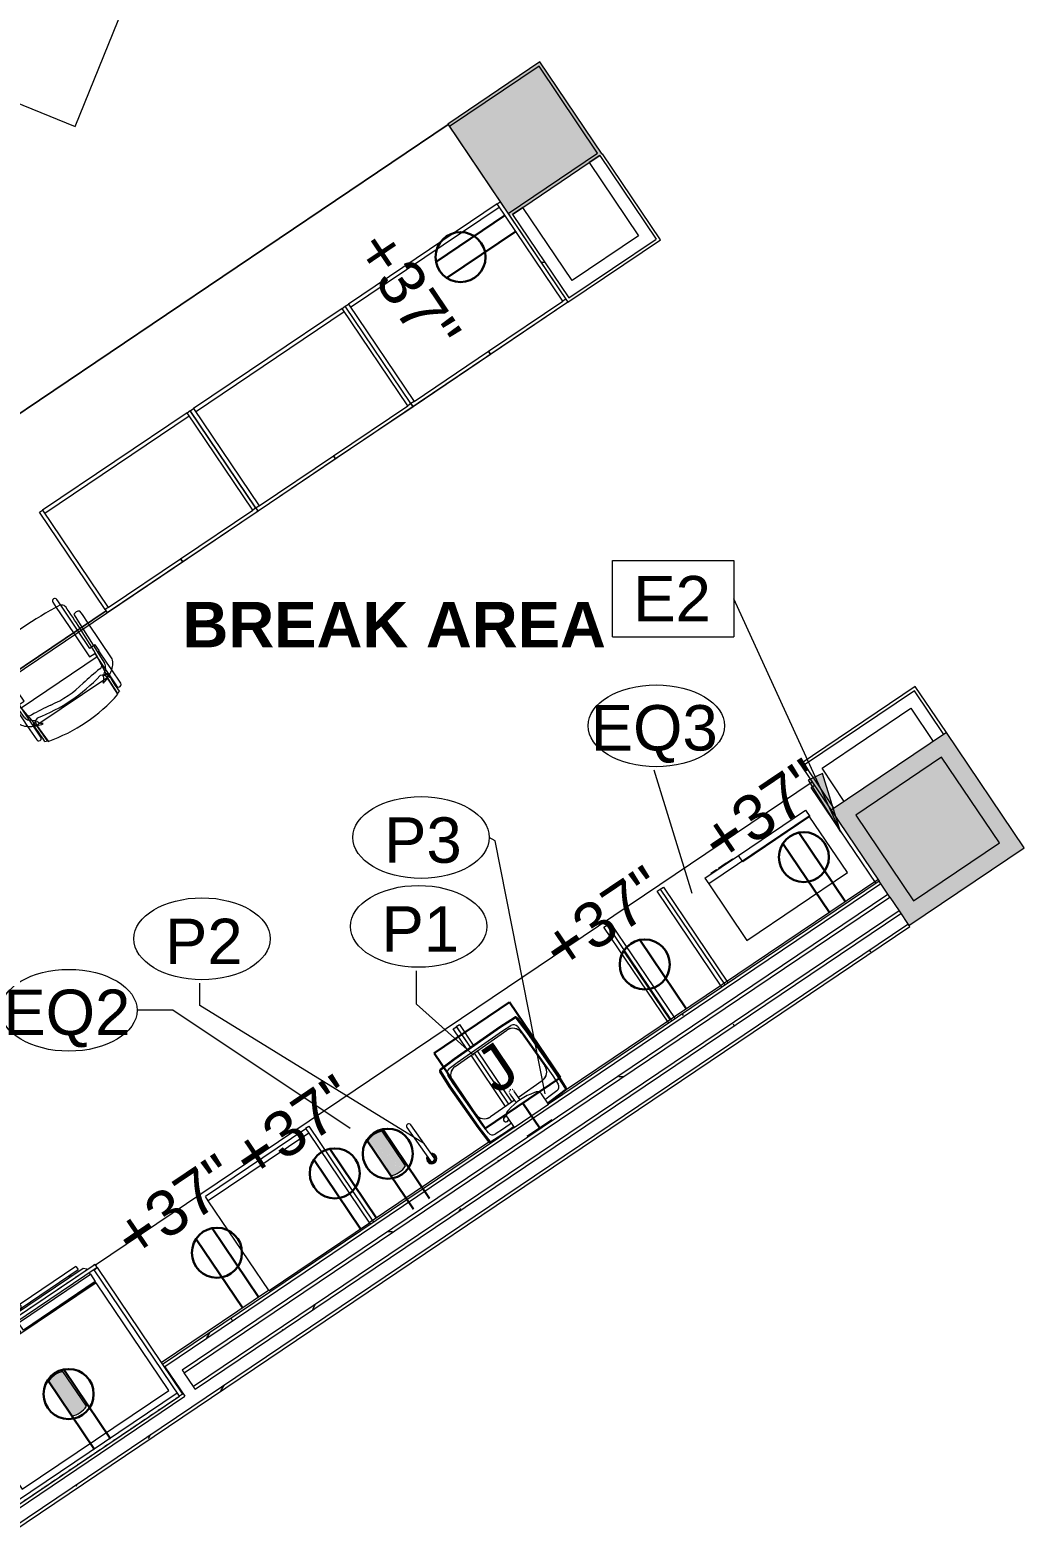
# Model space of a CAD drawing. Header units: inches. Extents: x 240 to 2120, y -1901 to 112.
# Drawn here: x 1212 to 1408.9, y -757.4 to -460.9 of the extents above; entities that cross this region are included whole.
import ezdxf

# ---------------------------------------------------------------- set-up
doc = ezdxf.new("R2010")
doc.units = ezdxf.units.IN
doc.header["$MEASUREMENT"] = 0
doc.linetypes.add('Dash', pattern=[0.25, 0.125, -0.125])
for name, color, linetype, lineweight in [('A-ANNO-KEYN', 231, 'Continuous', 9), ('A-ANNO-NOTE', 131, 'Continuous', 13), ('A-AREA-IDEN', 2, 'Continuous', 9), ('A-DETL', 90, 'Continuous', 9), ('A-WALL', 113, 'Continuous', 13), ('A-WALL-PATT', 111, 'Continuous', 13), ('I-FURN', 30, 'Continuous', 9), ('I-FURN-PNLS', 30, 'Continuous', 9), ('I-WALL', 2, 'Continuous', 13), ('P-SANR-FIXT', 6, 'Continuous', 9), ('P-SANR-FIXT-IDEN', 2, 'Continuous', 9), ('Q-CASE', 31, 'Continuous', 9), ('Q-CASE-HDLN', 31, 'Dash', 9), ('Q-SPCQ', 91, 'Continuous', 9), ('Q-SPCQ-IDEN', 132, 'Continuous', 9)]:
    doc.layers.add(name, color=color, linetype=linetype, lineweight=lineweight)
doc.styles.add('Arial', font='arial.ttf', dxfattribs={"height": 9})
doc.styles.add('Swis721 Lt BT', font='swissl.ttf', dxfattribs={"height": 9})
doc.styles.add('Swis721 Lt BT_B', font='', dxfattribs={"height": 9})
doc.styles.get('Swis721 Lt BT_B').set_extended_font_data('Swis721 Lt BT', bold=True)
pattern_1 = [(0, (0, 0), (30.72, 7.68), [1.267, -21.773, 1.267, -21.773, -122.88]), (0, (0, 0), (30.72, 7.68), [-46.08, 1.267, -44.813, 1.267, -21.773, -53.76]), (0, (0, 0), (30.72, 7.68), [-115.2, 1.267, -14.093, 1.267, -37.133]), (120, (11.52, 3.84), (-22.011075, 22.7643), [1.267, -21.773, 1.267, -21.773, -122.88]), (120, (11.52, 3.84), (-22.011075, 22.7643), [-46.08, 1.267, -44.813, 1.267, -21.773, -53.76]), (120, (11.52, 3.84), (-22.011075, 22.7643), [-115.2, 1.267, -14.093, 1.267, -37.133]), (240, (15.36, 19.2), (-8.708925, -30.4443), [1.267, -21.773, 1.267, -21.773, -122.88]), (240, (15.36, 19.2), (-8.708925, -30.4443), [-46.08, 1.267, -44.813, 1.267, -21.773, -53.76]), (240, (15.36, 19.2), (-8.708925, -30.4443), [-115.2, 1.267, -14.093, 1.267, -37.133])]

# ---------------------------------------------------------------- blocks, each defined once
blk = doc.blocks.new('A-Refrigerator - A-Refrigerator-4739113-FIRST FLOOR POWER _ SIGNAL')
at = {"layer": 'Q-SPCQ'}
for p, q in [((17.5, 13.75), (-17.5, 13.75)), ((-17.5, 13.75), (-17.5, -12)), ((17.5, -12), (17.5, 13.75)), ((-17.5, -12), (17.5, -12)), ((-0.36, -12.19), (-17.5, -12.19)), ((-17.5, -12.19), (-17.5, -12.25)), ((-17.5, -12.25), (-0.36, -12.25)), ((-17.5, -14), (-17.5, -12.25)), ((-0.36, -14), (-17.5, -14)), ((-17.5, -14), (-17.5, -14.35)), ((-0.36, -12.25), (-0.36, -12.19)), ((-0.36, -12.25), (-0.36, -14)), ((-0.36, -14.35), (-0.36, -14)), ((0.39, -12.25), (17.5, -12.25)), ((0.39, -14), (0.39, -12.25)), ((17.5, -14), (0.39, -14)), ((0.39, -14), (0.39, -14.35)), ((17.5, -12.25), (17.5, -14)), ((17.5, -14.35), (17.5, -14)), ((-17.5, -15.14), (-17.5, -15.21)), ((-17.5, -15.21), (-16.96, -15.75)), ((-16.96, -15.75), (-0.36, -15.75)), ((-2.39, -16.13), (-16, -16.13)), ((-16, -16.88), (-16, -16.13)), ((-16, -16.88), (16, -16.88)), ((-14.19, -15.75), (-14.19, -16.13)), ((-14.19, -15.75), (-14.19, -16.18)), ((-13.81, -16.13), (-13.81, -15.75)), ((-13.81, -16.18), (-13.81, -15.75)), ((-2.42, -15.75), (-2.42, -16.18)), ((-2.42, -15.75), (-2.42, -16.18)), ((2.07, -16.13), (-2.07, -16.13)), ((-2.04, -16.2), (-2.04, -15.75)), ((-2.04, -16.2), (-2.04, -15.75)), ((-0.36, -15.75), (-0.36, -15.14)), ((-0.36, -15.75), (0.39, -15.75)), ((0.39, -15.14), (0.39, -15.75)), ((0.39, -15.75), (16.89, -15.75)), ((2.04, -15.75), (2.04, -16.2)), ((2.04, -15.75), (2.04, -16.2)), ((16, -16.13), (2.39, -16.13)), ((2.42, -16.18), (2.42, -15.75)), ((2.42, -16.18), (2.42, -15.75)), ((13.81, -15.75), (13.81, -16.13)), ((13.81, -15.75), (13.81, -16.18)), ((14.19, -16.13), (14.19, -15.75)), ((14.19, -16.18), (14.19, -15.75)), ((16, -16.13), (16, -16.88)), ((16.89, -15.75), (17.5, -15.14))]:
    blk.add_line(p, q, dxfattribs=at)
for centre, start, end in [((-2.25, -16.5), 90, 270), ((-2.25, -16.5), 270, 90), ((2.25, -16.5), 90, 270), ((2.25, -16.5), 270, 90)]:
    blk.add_arc(centre, 0.375, start, end, dxfattribs=at)
blk = doc.blocks.new('P-Sink-Rectangular - PSR1918-V4-FIRST FLOOR POWER _ SIGNAL')
at = {"layer": 'P-SANR-FIXT'}
for p, q in [((-8.99, 8.84), (-5.52, 9)), ((-5.52, 9), (-4.61, 9)), ((-5.52, 9), (-5.51, 8.78)), ((5.52, 8.95), (5.51, 8.78)), ((7.42, 8.91), (8.99, 8.84)), ((-9.5, 4.97), (-9.34, 8.49)), ((-9.13, 8.48), (-9.28, 4.96)), ((-5.51, 8.78), (-8.98, 8.63)), ((-8.5, 5.01), (-8.42, 6.97)), ((-7.47, 7.92), (-5.51, 8)), ((-4.62, 8.78), (-5.51, 8.78)), ((-5.51, 8), (-4.63, 8)), ((3.59, 8), (5.51, 8)), ((5.51, 8.78), (3.6, 8.78)), ((8.98, 8.63), (5.51, 8.78)), ((5.51, 8), (7.47, 7.92)), ((8.42, 6.97), (8.5, 5.01)), ((9.28, 4.96), (9.13, 8.48)), ((9.34, 8.49), (9.5, 4.97)), ((-9.5, 4.97), (-9.28, 4.96)), ((-9.5, -4.97), (-9.5, 4.97)), ((-9.28, 4.96), (-9.28, -4.96)), ((-8.5, -5.01), (-8.5, 5.01)), ((-6.25, 4.6), (-0.49, 4.6)), ((-6.25, 4.6), (-0.49, 4.6)), ((0.48, 4.6), (6.25, 4.6)), ((0.48, 4.6), (6.25, 4.6)), ((8.5, 5.01), (8.5, -5.01)), ((9.5, 4.97), (9.28, 4.96)), ((9.28, -4.96), (9.28, 4.96)), ((9.5, 4.97), (9.5, -4.97)), ((-8.35, -5.5), (-8.35, 2.5)), ((-8.35, -5.5), (-8.35, 2.5)), ((8.35, 2.5), (8.35, -5.5)), ((8.35, 2.5), (8.35, -5.5)), ((-9.5, -4.97), (-9.28, -4.96)), ((-9.34, -8.49), (-9.5, -4.97)), ((-9.28, -4.96), (-9.13, -8.48)), ((-8.42, -6.97), (-8.5, -5.01)), ((8.5, -5.01), (8.42, -6.97)), ((9.13, -8.48), (9.28, -4.96)), ((9.5, -4.97), (9.28, -4.96)), ((9.5, -4.97), (9.34, -8.49)), ((-5.52, -9), (-8.99, -8.84)), ((-8.98, -8.63), (-5.51, -8.78)), ((-5.51, -8), (-7.47, -7.92)), ((6.25, -7.6), (-6.25, -7.6)), ((6.25, -7.6), (-6.25, -7.6)), ((-5.52, -9), (-5.51, -8.78)), ((5.51, -8), (-5.51, -8)), ((-5.51, -8.78), (5.51, -8.78)), ((7.47, -7.92), (5.51, -8)), ((5.51, -8.78), (8.98, -8.63)), ((5.52, -9), (5.51, -8.78)), ((8.99, -8.84), (5.52, -9)), ((5.52, -9), (-5.52, -9))]:
    blk.add_line(p, q, dxfattribs=at)
at = {"layer": 'P-SANR-FIXT', "flags": 128}
for points in [[(-0.5, 5.23), (-0.5, 4.65), (-0.5, 3.85), (-0.5, 3.26), (-0.5, 2.98), (-0.5, 2.97)], [(0.5, 2.97), (0.5, 3.15), (0.5, 3.67), (0.5, 4.43), (0.5, 5.22)]]:
    blk.add_lwpolyline(points, dxfattribs=at)
at = {"layer": 'P-SANR-FIXT'}
for centre, radius, start, end in [((-8.97, 8.47), 0.371, 92.5667, 177.4333), ((-8.97, 8.47), 0.156, 92.5667, 177.4333), ((-7.42, 6.92), 0.995, 92.5667, 177.4333), ((4, 6.75), 0.5, 360, 148.7148), ((4, 6.75), 0.5, 135, 148.7148), ((4, 6.75), 0.5, 135, 148.7148), ((4, 6.75), 0.5, 135, 148.7148), ((4, 6.75), 0.5, 135, 148.7148), ((4, 6.75), 0.5, 210, 360), ((4, 6.75), 0.5, 210, 225), ((4, 6.75), 0.5, 210, 225), ((4, 6.75), 0.5, 210, 225), ((4, 6.75), 0.5, 210, 225), ((4, 6.75), 0.5, 0, 120), ((4, 6.75), 0.5, 0, 120), ((4, 6.75), 0.5, 240, 300), ((4, 6.75), 0.5, 240, 300), ((4, 6.75), 0.5, 75, 105), ((4, 6.75), 0.5, 75, 105), ((4, 6.75), 0.5, 255, 270), ((4, 6.75), 0.5, 255, 270), ((4, 6.75), 0.5, 30, 60), ((4, 6.75), 0.5, 30, 60), ((4, 6.75), 0.5, 315, 345), ((4, 6.75), 0.5, 315, 345), ((4, 6.75), 0.5, 315, 330), ((4, 6.75), 0.5, 315, 330), ((7.42, 6.92), 0.995, 2.5667, 87.4333), ((8.97, 8.47), 0.156, 2.5667, 87.4333), ((8.97, 8.47), 0.371, 2.5667, 87.4333), ((-6.25, 2.5), 2.1, 90, 180), ((-6.25, 2.5), 2.1, 90, 180), ((-6.25, 2.5), 2.1, 160.0288, 180), ((-6.25, 2.5), 2.1, 115.0288, 154.9712), ((-6.25, 2.5), 2.1, 90, 109.9712), ((6.25, 2.5), 2.1, 70.0288, 90), ((6.25, 2.5), 2.1, 0, 90), ((6.25, 2.5), 2.1, 0, 90), ((6.25, 2.5), 2.1, 25.0288, 64.9712), ((6.25, 2.5), 2.1, 0, 19.9712), ((0, 2.97), 0.5, 210, 225), ((0, 2.97), 0.5, 255, 270), ((0, 2.97), 0.5, 270, 285), ((0, 2.97), 0.5, 315, 329.9914), ((-6.25, -5.5), 2.1, 180, 270), ((-6.25, -5.5), 2.1, 180, 270), ((-6.25, -5.5), 2.1, 180.9382, 199.9712), ((6.25, -5.5), 2.1, 270, 360), ((6.25, -5.5), 2.1, 270, 360), ((6.25, -5.5), 2.1, 340.0288, 360), ((-8.97, -8.47), 0.371, 182.5667, 267.4333), ((-8.97, -8.47), 0.156, 182.5667, 267.4333), ((-7.42, -6.92), 0.995, 182.5667, 267.4333), ((-6.25, -5.5), 2.1, 205.0288, 244.9712), ((-6.25, -5.5), 2.1, 250.0288, 270), ((6.25, -5.5), 2.1, 270, 289.9712), ((6.25, -5.5), 2.1, 295.0288, 334.9712), ((7.42, -6.92), 0.995, 272.5667, 357.4333), ((8.97, -8.47), 0.156, 272.5667, 357.4333), ((8.97, -8.47), 0.371, 272.5667, 357.4333)]:
    blk.add_arc(centre, radius, start, end, dxfattribs=at)
blk = doc.blocks.new('F - BENCHING _RECTANGULAR-1 CHAIRS_ - F - BENCHING _RECTANGULAR-1 CHAIRS_-5428461-FIRST FLOOR POWER _ SIGNAL')
at = {"layer": 'I-FURN'}
for p, q in [((-8.99, 38.56), (-9.14, 38.18)), ((-8.74, 38.82), (-8.99, 38.56)), ((8.75, 39.66), (-8.68, 39.66)), ((9.06, 38.56), (8.8, 38.82)), ((9.13, 38.42), (9.06, 38.56)), ((-11.7, 35.95), (-11.77, 35.18)), ((-11.59, 36.56), (-11.7, 35.95)), ((-9.77, 35.78), (-10.18, 35.18)), ((-9.79, 36.11), (-9.81, 36.34)), ((-9.73, 34.95), (-9.79, 36.11)), ((-9.54, 36.11), (-9.77, 35.78)), ((-9.14, 38.18), (-9.54, 36.11)), ((9.21, 38.18), (9.13, 38.42)), ((9.61, 36.11), (9.21, 38.18)), ((9.84, 35.78), (9.61, 36.11)), ((9.86, 36.11), (9.79, 34.95)), ((10.24, 35.18), (9.84, 35.78)), ((9.88, 36.34), (9.86, 36.11)), ((11.77, 35.95), (11.66, 36.56)), ((11.84, 35.18), (11.77, 35.95)), ((-11.8, 34.53), (-11.85, 32.67)), ((-11.85, 32.67), (-11.75, 25.67)), ((-11.77, 35.18), (-11.8, 34.53)), ((-10.18, 35.18), (-10.28, 34.02)), ((-10.28, 34.02), (-10.28, 31.02)), ((-9.68, 32.27), (-9.73, 34.95)), ((-9.73, 34.95), (9.79, 34.95)), ((9.79, 34.95), (9.75, 32.27)), ((10.35, 34.02), (10.24, 35.18)), ((10.35, 31.02), (10.35, 34.02)), ((11.82, 25.67), (11.92, 32.67)), ((11.87, 34.53), (11.84, 35.18)), ((11.92, 32.67), (11.87, 34.53)), ((-10.28, 31.02), (-10.17, 23.35)), ((-9.68, 24.18), (-9.68, 32.27)), ((9.75, 32.27), (9.75, 24.18)), ((10.24, 23.35), (10.35, 31.02)), ((-11.75, 25.67), (-11.69, 25.08)), ((-11.69, 25.08), (-11.2, 23.58)), ((-9.74, 23.68), (-9.68, 24.18)), ((9.75, 24.18), (9.81, 23.68)), ((11.27, 23.58), (11.76, 25.08)), ((11.76, 25.08), (11.82, 25.67)), ((-10.14, 17.03), (10.2, 17.03))]:
    blk.add_line(p, q, dxfattribs=at)
for centre, radius, start, end in [((-10.82, 35.49), 1.32, 40.065, 125.935), ((10.89, 35.49), 1.32, 54.065, 139.935), ((-10.48, 24.43), 1.12, 229.743, 286.0891), ((-10.4, 24.1), 0.781, 286.8466, 327.6782), ((10.47, 24.1), 0.781, 212.3218, 253.1534), ((10.55, 24.43), 1.12, 253.9109, 310.257)]:
    blk.add_arc(centre, radius, start, end, dxfattribs=at)
for points, knots in [([(-8.68, 39.66), (-8.68, 39.66), (-8.69, 39.64), (-8.7, 39.59), (-8.71, 39.53), (-8.71, 39.44), (-8.72, 39.34), (-8.73, 39.19), (-8.73, 39.01), (-8.74, 38.87), (-8.74, 38.82)], [0, 0, 0, 0, 0.111111, 0.222222, 0.333333, 0.444444, 0.555556, 0.666667, 0.888889, 1, 1, 1, 1]), ([(8.8, 38.82), (8.8, 39.01), (8.79, 39.28), (8.78, 39.5), (8.77, 39.59), (8.76, 39.64), (8.75, 39.66), (8.75, 39.66)], [0, 0, 0, 0, 0.444444, 0.666667, 0.777778, 0.888889, 1, 1, 1, 1]), ([(-10.18, 17.97), (-10.18, 17.89), (-10.18, 17.73), (-10.18, 17.4), (-10.16, 17.1), (-10.14, 17.03), (-10.14, 17.03)], [0, 0, 0, 0, 0.181818, 0.363636, 0.727273, 1, 1, 1, 1]), ([(10.2, 17.03), (10.21, 17.03), (10.21, 17.03), (10.22, 17.06), (10.23, 17.12), (10.23, 17.19), (10.24, 17.27), (10.25, 17.41), (10.25, 17.64), (10.25, 17.85), (10.25, 17.97)], [0, 0, 0, 0, 0.090909, 0.181818, 0.272727, 0.363636, 0.454545, 0.545455, 0.727273, 1, 1, 1, 1])]:
    blk.add_open_spline(points, degree=3, knots=knots, dxfattribs=at)
for points in [[(-10.17, 23.35), (-10.16, 22.62), (-10.15, 21.16), (-10.14, 19.68), (-10.13, 18.94)], [(10.2, 18.94), (10.2, 19.68), (10.21, 21.16), (10.23, 22.62), (10.24, 23.35)], [(-10.13, 18.94), (-10.14, 18.78), (-10.16, 18.46), (-10.17, 18.13), (-10.18, 17.97)], [(10.25, 17.97), (10.24, 18.13), (10.23, 18.46), (10.21, 18.78), (10.2, 18.94)]]:
    blk.add_open_spline(points, degree=3, dxfattribs=at)
at = {"layer": 'I-FURN-PNLS'}
for p, q in [((30, 15), (-30, 15)), ((-30, 15), (-30, -15)), ((30, -15), (30, 15)), ((-30, -15), (30, -15))]:
    blk.add_line(p, q, dxfattribs=at)
blk = doc.blocks.new('A-Dishwasher - A-Dishwasher-4719265-FIRST FLOOR POWER _ SIGNAL')
at = {"layer": 'Q-SPCQ'}
for p, q in [((-12, -10.25), (-12, 11.25)), ((-12, 11.25), (12, 11.25)), ((12, 11.25), (12, -10.25)), ((-12, -11.25), (-12, -10.25)), ((-12, -10.25), (12, -10.25)), ((-12, -10.25), (12, -10.25)), ((-12, -11.25), (12, -11.25)), ((12, -10.25), (12, -11.25))]:
    blk.add_line(p, q, dxfattribs=at)
blk = doc.blocks.new('A-Microwave - 1000 Watt-2_5CuFt-4748818-FIRST FLOOR POWER _ SIGNAL')
at = {"layer": 'Q-SPCQ'}
for p, q in [((17.11, -11.13), (-6.89, -11.13)), ((-6.89, -11.13), (-6.89, -24.63)), ((17.11, -24.63), (17.11, -11.13)), ((-6.89, -24.5), (9.11, -24.5)), ((-6.89, -26), (-6.89, -24.5)), ((-6.89, -24.63), (17.11, -24.63)), ((9.11, -26), (-6.89, -26)), ((9.11, -24.5), (9.11, -26)), ((17.11, -26), (9.11, -26)), ((10.48, -26), (10.48, -26.13)), ((11.86, -26.13), (10.48, -26.13)), ((11.86, -26), (11.86, -26.13)), ((11.92, -26.13), (11.86, -26.13)), ((11.92, -26.13), (11.92, -26)), ((12.42, -26.13), (11.92, -26.13)), ((12.42, -26), (12.42, -26.13)), ((13.79, -26.13), (12.42, -26.13)), ((13.79, -26.13), (13.79, -26)), ((14.23, -26), (14.23, -26.13)), ((15.61, -26.13), (14.23, -26.13)), ((15.61, -26.13), (15.61, -26)), ((17.11, -26), (17.11, -24.63))]:
    blk.add_line(p, q, dxfattribs=at)
blk = doc.blocks.new('P-Faucet-Counter - Polished Chrome-V39-FIRST FLOOR POWER _ SIGNAL')
at = {"layer": 'P-SANR-FIXT'}
for p, q in [((-0.47, 0.12), (-0.47, -7.88)), ((0.47, -7.88), (0.47, 0.12))]:
    blk.add_line(p, q, dxfattribs=at)
for centre, radius, start, end in [((0, 0), 1.02, 90, 240), ((0, 0), 0.933, 90, 239.9469), ((0, 0), 0.875, 90, 237.5344), ((0, 0), 0.656, 90, 224.5084), ((0, 0.12), 0.467, 0, 180), ((0, 0), 1.02, 300, 90), ((0, 0), 0.933, 300.0531, 90), ((0, 0), 0.875, 302.4656, 90), ((0, 0), 0.656, 315.4916, 90), ((0, -7.88), 0.467, 180, 360)]:
    blk.add_arc(centre, radius, start, end, dxfattribs=at)
blk = doc.blocks.new('P-Water Filtration Cooler Bottle Filler - Bottle Filler-5482854-FIRST FLOOR POWER _ SIGNAL')
at = {"layer": 'P-SANR-FIXT'}
for p, q in [((-4.11, 4.32), (-4.11, 1.88)), ((4.11, 1.88), (4.11, 4.32)), ((-4.11, 1.88), (4.11, 1.88))]:
    blk.add_line(p, q, dxfattribs=at)
blk.add_arc((0, -5.9), 11.64, 74.4981, 105.5019, dxfattribs=at)
for points in [[(-3.11, 5.32), (-3.19, 5.32), (-3.34, 5.3), (-3.55, 5.23), (-3.74, 5.11), (-3.93, 4.92), (-4.05, 4.71), (-4.1, 4.49), (-4.11, 4.38), (-4.11, 4.32)], [(4.11, 4.32), (4.11, 4.4), (4.09, 4.55), (4.02, 4.76), (3.9, 4.95), (3.71, 5.14), (3.5, 5.26), (3.28, 5.31), (3.17, 5.32), (3.11, 5.32)]]:
    blk.add_open_spline(points, degree=3, knots=[0, 0, 0, 0, 0.142857, 0.285714, 0.428571, 0.571429, 0.785714, 0.892857, 1, 1, 1, 1], dxfattribs=at)
blk = doc.blocks.new('C-Counter Top1 - 24_ Depth-5520900-FIRST FLOOR POWER _ SIGNAL')
at = {"layer": 'Q-CASE'}
for p, q in [((27.15, -0.75), (-47.26, -0.75)), ((74.24, -0.75), (45.66, -0.75)), ((123.86, -0.75), (98.24, -0.75)), ((-47.26, -24), (123.86, -24))]:
    blk.add_line(p, q, dxfattribs=at)
blk = doc.blocks.new('30 x 60 table9 - 30 x 60 table-5475430-FIRST FLOOR POWER _ SIGNAL')
at = {"layer": 'I-FURN'}
for p, q in [((-6670.32, 983.01), (-6670.32, 758.86)), ((-6670.32, 758.86), (-6670.32, 983.01)), ((-6670.32, 983.01), (-6651.87, 983.01)), ((-6628.32, 758.86), (-6628.32, 873.01)), ((-6628.32, 873.01), (-6628.32, 758.86)), ((-6648.32, 758.86), (-6670.32, 758.86)), ((-6628.32, 758.86), (-6648.32, 758.86))]:
    blk.add_line(p, q, dxfattribs=at)
blk = doc.blocks.new('F-Haworth_Chair_X99-Seminar - X99 Seminar Chair with Glides-V43-FIRST FLOOR POWER _ SIGNAL')
at = {"layer": 'I-FURN'}
for p, q in [((-10.04, 10.02), (-10.04, 6.81)), ((-9.04, 7.4), (-9.04, 10.02)), ((-8.34, 11.52), (-8.42, 7.57)), ((-8.42, 7.57), (-8.34, 11.37)), ((8.42, 7.57), (8.34, 11.52)), ((8.34, 11.37), (8.42, 7.57)), ((9.04, 10.02), (9.04, 7.4)), ((10.04, 6.81), (10.04, 10.02)), ((-10.04, 6.81), (-10.04, 5)), ((-9.13, 5.92), (-8.07, 6.77)), ((-9.04, 5.99), (-9.04, 7.4)), ((-9.04, 3.62), (-9.04, 5.99)), ((-8.75, 6.22), (-8.88, 4.99)), ((-8.68, 6.87), (-8.75, 6.22)), ((-8.64, 7.21), (-8.68, 6.91)), ((-8.62, 7.42), (-8.64, 7.29)), ((-8.6, 7.6), (-8.62, 7.43)), ((-8.61, 6.81), (-8.23, 6.95)), ((-8.49, 7.6), (-8.56, 7.6)), ((-7.65, 7.6), (-8.4, 7.6)), ((-8.07, 6.77), (-8.03, 6.81)), ((-8, 6.83), (-7.95, 6.87)), ((7.65, 7.6), (-7.65, 7.6)), ((-7.18, 7.99), (-7.21, 8.13)), ((7.21, 8.13), (7.18, 7.99)), ((8.4, 7.6), (7.65, 7.6)), ((7.95, 6.87), (8.07, 6.77)), ((8.07, 6.77), (9.13, 5.92)), ((8.23, 6.95), (8.61, 6.81)), ((8.56, 7.6), (8.49, 7.6)), ((8.62, 7.43), (8.6, 7.6)), ((8.68, 6.91), (8.62, 7.42)), ((8.75, 6.22), (8.68, 6.87)), ((8.88, 4.99), (8.75, 6.22)), ((9.04, 7.4), (9.04, 5.99)), ((9.04, 5.99), (9.04, 3.62)), ((10.04, 5), (10.04, 6.81)), ((-11.32, 5.06), (-11.32, -3.47)), ((-10.04, 4.99), (-10.04, 2.27)), ((-9.85, -3.47), (-9.57, 4.97)), ((-8.9, 4.8), (-9.07, 3.2)), ((-9.07, 3.2), (-9.07, 3.12)), ((-9.07, 3.12), (9.07, 3.12)), ((-9.04, 3.43), (-9.04, 3.62)), ((-9.04, 3.12), (-9.04, 3.43)), ((-9.04, 2.27), (-9.04, 3.12)), ((-8.88, 4.99), (-8.89, 4.91)), ((8.89, 4.92), (8.88, 4.99)), ((9.07, 3.2), (8.9, 4.8)), ((9.04, 3.62), (9.04, 3.43)), ((9.04, 3.43), (9.04, 3.12)), ((9.04, 3.12), (9.04, 2.27)), ((9.07, 3.12), (9.07, 3.2)), ((9.57, 4.97), (9.85, -3.48)), ((10.04, 2.27), (10.04, 4.99)), ((11.32, -3.48), (11.32, 5.06)), ((-10.04, 2.27), (-10.07, 2.27)), ((-10.07, 2.27), (-10.07, 0.89)), ((-10.07, 0.89), (-9.71, 0.89)), ((-9.71, 0.89), (-9.2, 0.89)), ((-9.2, 0.89), (-8.82, 0.89)), ((-7.83, 2.27), (-9.04, 2.27)), ((-8.82, 0.89), (-8.82, -3.47)), ((-7.83, -3.47), (-7.83, 2.27)), ((9.04, 2.27), (7.83, 2.27)), ((7.83, 2.27), (7.83, -3.48)), ((8.82, 0.89), (9.2, 0.89)), ((8.82, -3.48), (8.82, 0.89)), ((9.2, 0.89), (9.71, 0.89)), ((9.71, 0.89), (10.07, 0.89)), ((10.07, 2.27), (10.04, 2.27)), ((10.07, 0.89), (10.07, 2.27)), ((-11.32, -3.47), (-11.32, -5.48)), ((-11.32, -5.48), (-11.3, -6.32)), ((-9.92, -5.36), (-9.85, -3.47)), ((-9.92, -6.36), (-9.92, -5.36)), ((-8.82, -3.47), (-8.82, -9.44)), ((-7.83, -9.57), (-7.83, -3.47)), ((7.83, -3.48), (7.83, -9.57)), ((8.82, -9.44), (8.82, -3.48)), ((9.85, -3.48), (9.92, -5.36)), ((9.92, -5.36), (9.92, -6.36)), ((11.3, -6.32), (11.32, -5.48)), ((11.32, -5.48), (11.32, -3.48)), ((-8.82, -9.44), (-8.82, -10.78)), ((-7.83, -10.78), (-7.83, -9.57)), ((7.83, -9.57), (7.83, -10.78)), ((8.82, -10.78), (8.82, -9.44))]:
    blk.add_line(p, q, dxfattribs=at)
for centre, radius, start, end in [((0, -20.29), 32.89, 75.3075, 104.696), ((-9.54, 10.02), 0.498, 360, 180), ((-36.06, 10.03), 27.2, 355.9857, 2.5118), ((0, -20.73), 33.17, 104.5766, 105.5522), ((0, -20.73), 33.17, 74.4478, 75.4234), ((36.06, 10.03), 27.2, 177.4882, 184.0143), ((9.54, 10.02), 0.498, 360, 180), ((-7.87, 3.92), 3.63, 121.9522, 161.8211), ((-4.71, -1.15), 9.61, 116.1882, 121.9522), ((-5.2, 7.86), 3.74, 175.9857, 189.9064), ((-4.71, -1.15), 9.61, 113.5094, 116.0036), ((-8.28, 7.33), 0.613, 189.9064, 237.4573), ((-4.71, -1.15), 9.61, 112.927, 113.3607), ((-4.71, -1.15), 9.61, 105.0666, 112.7369), ((-7.37, 7.55), 1.05, 178.8214, 214.7998), ((-7.37, 7.55), 1.05, 178.8214, 264.0446), ((-6.55, 6.76), 1.38, 147.5752, 174.9122), ((-6.55, 6.76), 1.38, 117.0503, 145.9813), ((0, -26.49), 33.83, 77.2285, 102.7715), ((0, -15.97), 22.19, 79.9767, 100.0233), ((6.55, 6.76), 1.38, 34.0187, 62.9497), ((4.71, -1.15), 9.61, 67.2631, 74.9334), ((7.37, 7.55), 1.05, 275.9554, 1.1786), ((6.55, 6.76), 1.38, 5.0878, 32.4248), ((7.37, 7.55), 1.05, 325.2002, 1.1786), ((4.71, -1.15), 9.61, 66.6393, 67.073), ((4.71, -1.15), 9.61, 63.9964, 66.4906), ((8.28, 7.33), 0.613, 302.5427, 350.0936), ((5.2, 7.86), 3.74, 350.0936, 4.0143), ((4.71, -1.15), 9.61, 58.0478, 63.9964), ((7.87, 3.92), 3.63, 18.1789, 58.0478), ((-8.18, 4.9), 1.39, 132.8922, 177.1987), ((144.06, -7.32), 153.52, 175.4787, 178.5633), ((-8.24, 4.59), 0.763, 84.2338, 165.7662), ((-11.32, 48.08), 42.84, 274.2301, 280.0233), ((11.32, 48.08), 42.84, 259.9767, 265.7699), ((8.24, 4.59), 0.763, 14.2338, 95.7662), ((-144.06, -7.32), 153.52, 1.4356, 4.5213), ((8.18, 4.9), 1.39, 2.8013, 47.1078), ((144.06, -7.32), 153.52, 178.5633, 180.5251), ((-144.06, -7.32), 153.52, 359.4749, 1.4356), ((-10.58, -5.68), 0.956, 221.8901, 314.1099), ((-8.21, -8.28), 1.31, 200.0433, 249.9567), ((8.21, -8.28), 1.31, 290.0433, 339.9567), ((10.58, -5.68), 0.956, 225.8901, 318.1099), ((-8.32, -10.78), 0.495, 180, 360), ((0, 75.01), 84.96, 264.1475, 275.8525), ((8.32, -10.78), 0.495, 180, 360)]:
    blk.add_arc(centre, radius, start, end, dxfattribs=at)
blk = doc.blocks.new('CW Cupbd - UB 34_5_h x 24_d - 2 Doors - 1 Shelf-5508415-FIRST FLOOR POWER _ SIGNAL')
at = {"layer": 'Q-CASE'}
for p, q in [((37.25, -25.61), (37.25, -2.67)), ((38, -2.97), (38, -2.67)), ((2, -19.29), (2, -7.09)), ((2.75, -7.08), (2.75, -19.27)), ((2, -25.61), (2, -20.69)), ((2.75, -20.67), (2.75, -25.61)), ((2.75, -25.61), (2, -25.61)), ((38, -25.61), (37.25, -25.61)), ((38, -25.61), (38, -25.47))]:
    blk.add_line(p, q, dxfattribs=at)
blk = doc.blocks.new('CW Cupbd Ohead - REF 2-5520618-FIRST FLOOR POWER _ SIGNAL')
at = {"layer": 'Q-CASE'}
for p, q in [((2, -2.36), (2.75, -2.36)), ((2, -32.57), (2, -2.36)), ((2.75, -2.36), (2.75, -32.57)), ((41.12, -2.36), (2.75, -2.36)), ((41.12, -2.36), (41.87, -2.36)), ((41.12, -32.57), (41.12, -2.36)), ((41.87, -32.57), (41.87, -2.36)), ((2.75, -3.11), (41.12, -3.11)), ((2, -32.57), (21.93, -32.57)), ((2, -32.57), (2, -33.36)), ((2.75, -32.57), (2, -32.57)), ((21.93, -33.36), (21.93, -32.57)), ((21.93, -32.57), (41.87, -32.57)), ((21.93, -32.57), (21.93, -33.36)), ((41.87, -32.57), (41.12, -32.57)), ((41.87, -33.36), (41.87, -32.57)), ((21.93, -33.36), (2, -33.36)), ((41.87, -33.36), (21.93, -33.36))]:
    blk.add_line(p, q, dxfattribs=at)
at = {"layer": 'Q-CASE-HDLN'}
for p, q in [((2, -33.36), (2, -2.36)), ((2, -2.36), (41.87, -2.36)), ((41.87, -2.36), (41.87, -33.36)), ((41.87, -33.36), (2, -33.36))]:
    blk.add_line(p, q, dxfattribs=at)
blk = doc.blocks.new('CW Cupbd - UB 34_5_h x 24_d - 2 Doors - 1 Shelf-5532750-FIRST FLOOR POWER _ SIGNAL')
at = {"layer": 'Q-CASE'}
for p, q in [((2.75, -2.67), (2.75, -25.61)), ((38.04, -25.61), (38.04, -2.67)), ((38.79, -25.61), (38.79, -2.67)), ((2.75, -25.61), (2, -25.61)), ((38.79, -25.61), (38.04, -25.61))]:
    blk.add_line(p, q, dxfattribs=at)
blk = doc.blocks.new('CW Cupbd - UB 34_5_h x 24_d - 2 Doors - 1 Shelf-V49-FIRST FLOOR POWER _ SIGNAL')
at = {"layer": 'Q-CASE'}
for p, q in [((2, -25.61), (2, -2.67)), ((2.75, -2.67), (2.75, -25.61)), ((37.25, -19.3), (37.25, -7.1)), ((38, -19.29), (38, -7.09)), ((37.25, -25.61), (37.25, -20.7)), ((38, -25.61), (38, -20.69)), ((2.75, -25.61), (2, -25.61)), ((38, -25.61), (37.25, -25.61))]:
    blk.add_line(p, q, dxfattribs=at)
blk = doc.blocks.new('CW Cupbd - UB 34_5_h x 24_d - 1 Door - 1 Shelf-5532762-FIRST FLOOR POWER _ SIGNAL')
at = {"layer": 'Q-CASE'}
for p, q in [((2, -25.61), (2, -2.67)), ((2.75, -2.67), (2.75, -25.61)), ((13.95, -25.61), (13.95, -2.67)), ((14.7, -25.61), (14.7, -2.67)), ((2.75, -25.61), (2, -25.61)), ((14.7, -25.61), (13.95, -25.61))]:
    blk.add_line(p, q, dxfattribs=at)
blk = doc.blocks.new('CW Cupbd - UB 34_5_h x 24_d - 2 Doors - 1 Shelf 2-5511386-FIRST FLOOR POWER _ SIGNAL')
at = {"layer": 'Q-CASE'}
for p, q in [((2, -2.36), (2.75, -2.36)), ((2, -25.61), (2, -2.36)), ((2.75, -2.36), (2.75, -25.61)), ((37.25, -2.36), (2.75, -2.36)), ((37.25, -2.36), (38, -2.36)), ((37.25, -25.61), (37.25, -2.36)), ((38, -25.61), (38, -2.36)), ((2.75, -3.11), (37.25, -3.11)), ((2, -25.61), (2, -26.36)), ((2.75, -25.61), (2, -25.61)), ((20, -26.36), (2, -26.36)), ((2.75, -25.61), (20, -25.61)), ((20, -26.36), (20, -25.61)), ((20, -25.61), (37.25, -25.61)), ((20, -25.61), (20, -26.36)), ((38, -26.36), (20, -26.36)), ((38, -25.61), (37.25, -25.61)), ((38, -26.36), (38, -25.61))]:
    blk.add_line(p, q, dxfattribs=at)
blk = doc.blocks.new('CW Cupbd - UB 34_5_h x 24_d - 2 Doors - 1 Shelf 2-5522667-FIRST FLOOR POWER _ SIGNAL')
at = {"layer": 'Q-CASE'}
for p, q in [((2, -2.36), (2.75, -2.36)), ((2, -25.61), (2, -2.36)), ((2.75, -2.36), (2.75, -25.61)), ((38.25, -2.36), (2.75, -2.36)), ((38.25, -2.36), (39, -2.36)), ((38.25, -25.61), (38.25, -2.36)), ((39, -25.61), (39, -2.36)), ((2.75, -3.11), (38.25, -3.11)), ((2, -25.61), (2, -26.36)), ((2.75, -25.61), (2, -25.61)), ((20.5, -26.36), (2, -26.36)), ((2.75, -25.61), (20.5, -25.61)), ((20.5, -26.36), (20.5, -25.61)), ((20.5, -25.61), (38.25, -25.61)), ((20.5, -25.61), (20.5, -26.36)), ((39, -26.36), (20.5, -26.36)), ((39, -25.61), (38.25, -25.61)), ((39, -26.36), (39, -25.61))]:
    blk.add_line(p, q, dxfattribs=at)
blk = doc.blocks.new('CW Cupbd - UB 34_5_h x 24_d - 2 Doors - 1 Shelf 2-V50-FIRST FLOOR POWER _ SIGNAL')
at = {"layer": 'Q-CASE'}
for p, q in [((2, -2.36), (2.75, -2.36)), ((2, -25.61), (2, -2.36)), ((2.75, -2.36), (2.75, -25.61)), ((38.25, -2.36), (2.75, -2.36)), ((38.25, -2.36), (39, -2.36)), ((38.25, -25.61), (38.25, -2.36)), ((2.75, -3.11), (38.25, -3.11)), ((2, -25.61), (2, -26.36)), ((2.75, -25.61), (2, -25.61)), ((20.5, -26.36), (2, -26.36)), ((2.75, -25.61), (20.5, -25.61)), ((20.5, -26.36), (20.5, -25.61)), ((20.5, -25.61), (38.25, -25.61)), ((20.5, -25.61), (20.5, -26.36)), ((39, -26.36), (20.5, -26.36)), ((39, -25.61), (38.25, -25.61))]:
    blk.add_line(p, q, dxfattribs=at)
blk = doc.blocks.new('Appliance_Specialty Equipment Tag - Standard-3515593-FIRST FLOOR POWER _ SIGNAL')
at = {"layer": 'Q-SPCQ-IDEN'}
blk.add_ellipse((-0.0499, 0.0037), major_axis=(-0.1406, 0), ratio=0.600473, dxfattribs=at)
blk = doc.blocks.new('Plumbing Equipment Tag - Standard-3394155-FIRST FLOOR POWER _ SIGNAL')
at = {"layer": 'P-SANR-FIXT-IDEN'}
blk.add_ellipse((-0.0499, 0.0037), major_axis=(-0.1406, 0), ratio=0.600473, dxfattribs=at)
blk = doc.blocks.new('Keynote Tag - Keynote Number - Boxed-135510-FIRST FLOOR POWER _ SIGNAL')
at = {"layer": 'A-ANNO-KEYN'}
for p, q in [((-0.125, -0.0792), (-0.125, 0.0781)), ((-0.125, 0.0781), (0.125, 0.0781)), ((0.125, 0.0781), (0.125, -0.0792)), ((-0.125, -0.0792), (0.125, -0.0792))]:
    blk.add_line(p, q, dxfattribs=at)

msp = doc.modelspace()

# ---------------------------------------------------------------- hatches: boundary and pattern name
at = {"layer": 'A-ANNO-KEYN'}
msp.add_hatch(color=256, dxfattribs=at).paths.add_polyline_path([(1372.52, -619.7), (1368.96, -608.13), (1366.09, -609.45)], flags=0)
at = {"layer": 'A-ANNO-NOTE', "lineweight": 9}
for points in [[(1283.52, -687.78), (1278.93, -680.83), (1278.88, -680.9), (1280.33, -683.05)], [(1283.52, -687.78), (1279.2, -680.47), (1278.93, -680.83), (1280.39, -683.05)], [(1279.2, -680.47), (1280.43, -679.45), (1279.77, -679.9)], [(1286.36, -685.91), (1280.43, -679.45), (1279.2, -680.47), (1284.85, -684.76)], [(1283.6, -687.76), (1284.04, -687.65), (1279.2, -680.47), (1280.76, -683.05)], [(1284.04, -687.65), (1284.45, -687.49), (1279.2, -680.47), (1280.94, -683.05)], [(1284.45, -687.49), (1285.45, -686.89), (1279.2, -680.47), (1281.13, -683.05)], [(1285.45, -686.89), (1285.84, -686.53), (1279.2, -680.47), (1284.85, -686.27)], [(1285.84, -686.53), (1286.36, -685.91), (1279.2, -680.47), (1284.85, -685.62)], [(1286.36, -685.91), (1280.91, -679.21), (1280.43, -679.45), (1284.85, -684.26)], [(1286.36, -685.91), (1281.16, -679.12), (1280.91, -679.21), (1284.85, -684.05)], [(1286.36, -685.91), (1281.68, -678.97), (1281.16, -679.12), (1284.85, -683.93)], [(1286.36, -685.91), (1281.77, -678.95), (1281.68, -678.97), (1284.85, -683.67)], [(1286.36, -685.91), (1286.41, -685.83), (1281.77, -678.95), (1284.85, -683.62)], [(1283.52, -687.78), (1283.6, -687.76), (1280.72, -683.05)], [(1284.45, -687.49), (1285.16, -687.1), (1285.45, -686.89), (1284.85, -687.25)], [(1220.41, -735.35), (1215.79, -728.34), (1215.69, -728.49)], [(1220.32, -735.37), (1220.41, -735.35), (1215.69, -728.49)], [(1215.79, -728.34), (1217.64, -726.84), (1216.37, -727.67)], [(1222.65, -734.12), (1217.64, -726.84), (1215.79, -728.34)], [(1220.41, -735.35), (1220.5, -735.33), (1215.79, -728.34)], [(1220.5, -735.33), (1220.67, -735.29), (1215.79, -728.34)], [(1221.42, -735), (1222.65, -734.12), (1215.79, -728.34)], [(1220.67, -735.29), (1221.42, -735), (1215.79, -728.34)], [(1216.37, -727.67), (1217.64, -726.84), (1216.86, -727.28)], [(1222.65, -734.12), (1218.57, -726.54), (1217.64, -726.84)], [(1222.65, -734.12), (1223.11, -733.57), (1218.57, -726.54)], [(1223.11, -733.57), (1223.21, -733.42), (1218.57, -726.54)], [(1221.42, -735), (1222.32, -734.42), (1222.65, -734.12)], [(1221.42, -735), (1221.89, -734.74), (1222.32, -734.42)]]:
    msp.add_hatch(color=256, dxfattribs=at).paths.add_polyline_path(points, flags=0)
at = {"layer": 'A-WALL'}
for points in [[(1306.71, -497.24), (1324.43, -485.29), (1312.83, -468.08), (1295.11, -480.03)], [(1387, -633.34), (1404, -621.88), (1392.54, -604.89), (1375.54, -616.35), (1386.23, -632.2)]]:
    msp.add_hatch(color=250, dxfattribs=at).paths.add_polyline_path(points, flags=0)
at = {"layer": 'A-WALL-PATT'}
msp.add_hatch(color=250, dxfattribs=at).paths.add_polyline_path([(1307.06, -497.75), (1325.3, -485.45), (1313, -467.21), (1294.76, -479.51), (1295.11, -480.03), (1312.83, -468.08), (1324.43, -485.29), (1306.71, -497.24), (1306.82, -497.4)], flags=0)
at = {"layer": 'A-WALL-PATT', "lineweight": 9}
h = msp.add_hatch(dxfattribs=at)
h.set_pattern_fill('FP_1', color=256, style=0, pattern_type=2)
h.set_pattern_definition(pattern_1)
h.paths.add_polyline_path([(1318.21, -514.29), (1318.73, -513.94), (1307.58, -497.4), (1307.06, -497.75), (1318.14, -514.19)], flags=0)
for points in [[(1405.96, -624.78), (1408.86, -622.83), (1393.48, -600.03), (1390.58, -601.98), (1405.05, -623.44)], [(1375.54, -616.35), (1392.54, -604.89), (1390.58, -601.98), (1373.59, -613.44), (1373.9, -613.91)], [(1384.1, -635.3), (1387, -633.34), (1373.59, -613.44), (1370.68, -615.4), (1383.37, -634.22)], [(1386.06, -638.2), (1405.96, -624.78), (1404, -621.88), (1384.1, -635.3), (1385.88, -637.94)]]:
    msp.add_hatch(color=7, dxfattribs=at).paths.add_polyline_path(points, flags=0)
h = msp.add_hatch(dxfattribs=at)
h.set_pattern_fill('FP_1', color=256, style=0, pattern_type=2)
h.set_pattern_definition(pattern_1)
h.paths.add_polyline_path([(1238.74, -725.6), (1380.52, -629.99), (1380.17, -629.48), (1238.39, -725.08), (1238.63, -725.43)], flags=0)
h = msp.add_hatch(dxfattribs=at)
h.set_pattern_fill('FP_1', color=256, style=0, pattern_type=2)
h.set_pattern_definition(pattern_1)
h.paths.add_polyline_path([(1242.56, -726.79), (1382.27, -632.59), (1381.92, -632.07), (1242.21, -726.27), (1242.25, -726.33)], flags=0)
h = msp.add_hatch(dxfattribs=at)
h.set_pattern_fill('FP_1', color=256, style=0, pattern_type=2)
h.set_pattern_definition(pattern_1)
h.paths.add_polyline_path([(1193.63, -764.56), (1207.21, -755.41), (1206.86, -754.89), (1195.66, -762.44), (1195.88, -762.76), (1193.5, -764.37)], flags=0)
h.paths.add_polyline_path([(1209.28, -754.01), (1242.68, -731.44), (1242.35, -730.95), (1208.93, -753.49), (1209.14, -753.8)], flags=0)
h.paths.add_polyline_path([(1244.78, -730.07), (1384.49, -635.87), (1384.14, -635.35), (1244.43, -729.55)], flags=0)
h = msp.add_hatch(dxfattribs=at)
h.set_pattern_fill('FP_1', color=256, style=0, pattern_type=2)
h.set_pattern_definition(pattern_1)
h.paths.add_polyline_path([(1192.78, -768.9), (1386.23, -638.46), (1385.88, -637.94), (1192.44, -768.38)], flags=0)

# ---------------------------------------------------------------- linework, layer by layer
at = {"layer": 'A-ANNO-KEYN'}
for p, q in [((1372.52, -619.7), (1351.39, -573.51)), ((1368.96, -608.13), (1366.09, -609.45)), ((1366.09, -609.45), (1372.52, -619.7)), ((1372.52, -619.7), (1368.96, -608.13))]:
    msp.add_line(p, q, dxfattribs=at)
at = {"layer": 'A-ANNO-NOTE', "lineweight": 30}
for p, q in [((1306.15, -497.57), (1292.45, -506.81)), ((1308.29, -500.75), (1294.59, -509.99)), ((1370.36, -635.68), (1361.12, -621.98)), ((1373.53, -633.54), (1364.29, -619.84)), ((1338.85, -656.93), (1329.61, -643.23)), ((1342.03, -654.79), (1332.79, -641.08)), ((1307, -653.43), (1292.08, -663.5)), ((1317.07, -668.36), (1307, -653.43)), ((1292.08, -663.5), (1302.14, -678.42)), ((1302.14, -678.42), (1317.07, -668.36)), ((1312.96, -678.36), (1309.6, -673.39)), ((1291.17, -692.27), (1281.93, -678.57)), ((1315.45, -676.69), (1310.47, -680.04)), ((1287.99, -694.41), (1278.75, -680.71)), ((1277.49, -698.3), (1268.26, -684.6)), ((1280.67, -696.16), (1271.43, -682.45)), ((1257.35, -711.88), (1248.11, -698.18)), ((1254.17, -714.02), (1244.93, -700.32)), ((1227.97, -739.86), (1218.73, -726.16)), ((1224.8, -742), (1215.56, -728.3))]:
    msp.add_line(p, q, dxfattribs=at)
at = {"layer": 'A-ANNO-NOTE', "lineweight": 9}
for p, q in [((1278.88, -680.9), (1283.52, -687.78)), ((1286.41, -685.83), (1281.77, -678.95)), ((1215.69, -728.49), (1220.32, -735.37)), ((1223.21, -733.42), (1218.57, -726.54))]:
    msp.add_line(p, q, dxfattribs=at)
at = {"layer": 'A-ANNO-NOTE', "lineweight": 30}
for centre in [(1297.3, -505.85), (1365.26, -624.69), (1333.75, -645.94), (1282.89, -683.42), (1272.4, -687.31), (1249.07, -703.03), (1219.7, -731.01)]:
    msp.add_circle(centre, 4.95, dxfattribs=at)
at = {"layer": 'A-ANNO-NOTE', "lineweight": 9}
for centre, start, end in [((1282.64, -683.37), 101.2155, 146.7667), ((1282.64, -683.37), 281.2155, 326.7667), ((1219.45, -730.96), 101.2155, 146.7667), ((1219.45, -730.96), 281.2155, 326.7667)]:
    msp.add_arc(centre, 4.5, start, end, dxfattribs=at)
at = {"layer": 'A-DETL', "lineweight": 13}
for p, q in [((1108.98, -604.92), (1294.83, -479.61)), ((1294.83, -479.61), (1318.56, -514.81)), ((1318.56, -514.81), (1132.72, -640.12))]:
    msp.add_line(p, q, dxfattribs=at)
at = {"layer": 'A-WALL', "color": 8, "lineweight": 20}
for p, q in [((1313, -467.21), (1294.76, -479.51)), ((1325.3, -485.45), (1313, -467.21)), ((1294.76, -479.51), (1307.06, -497.75)), ((1309.65, -496.01), (1322.78, -487.15))]:
    msp.add_line(p, q, dxfattribs=at)
at = {"layer": 'A-WALL', "color": 55}
for p, q in [((1312.83, -468.08), (1295.11, -480.03)), ((1324.43, -485.29), (1312.83, -468.08)), ((1306.71, -497.24), (1324.43, -485.29)), ((1384.14, -635.35), (1386.06, -638.2))]:
    msp.add_line(p, q, dxfattribs=at)
at = {"layer": 'A-WALL', "lineweight": 9}
for p, q in [((1322.78, -487.15), (1324.86, -485.75)), ((1307.58, -497.4), (1309.65, -496.01)), ((1392.54, -604.89), (1375.54, -616.35)), ((1404, -621.88), (1392.54, -604.89)), ((1375.54, -616.35), (1387, -633.34)), ((1387, -633.34), (1404, -621.88))]:
    msp.add_line(p, q, dxfattribs=at)
at = {"layer": 'A-WALL'}
for p, q in [((1324.86, -485.75), (1336.01, -502.29)), ((1307.58, -497.4), (1318.73, -513.94)), ((1318.73, -513.94), (1336.01, -502.29)), ((1387.15, -591.75), (1365.39, -606.43)), ((1392.96, -600.38), (1387.15, -591.75)), ((1365.39, -606.43), (1371.2, -615.05)), ((1380.52, -629.99), (1238.74, -725.6)), ((1382.27, -632.59), (1380.17, -629.48)), ((1381.92, -632.07), (1242.21, -726.27)), ((1244.78, -730.07), (1384.49, -635.87)), ((1192.95, -768.03), (1385.88, -637.94)), ((1238.74, -725.6), (1242.7, -731.47)), ((1242.21, -726.27), (1242.56, -726.79)), ((1209.28, -754.01), (1242.7, -731.47)), ((1244.78, -730.07), (1244.43, -729.55))]:
    msp.add_line(p, q, dxfattribs=at)
at = {"layer": 'I-WALL', "lineweight": 9}
for p, q in [((1324.86, -485.75), (1322.78, -487.15)), ((1309.65, -496.01), (1307.58, -497.4))]:
    msp.add_line(p, q, dxfattribs=at)
at = {"layer": 'I-WALL'}
for p, q in [((1325.37, -485.4), (1325.3, -485.45)), ((1336.87, -502.46), (1325.37, -485.4)), ((1322.78, -487.15), (1332.54, -501.62)), ((1307.06, -497.75), (1318.56, -514.81)), ((1319.4, -510.47), (1309.65, -496.01)), ((1318.56, -514.81), (1336.87, -502.46)), ((1332.54, -501.62), (1319.4, -510.47)), ((1387.32, -590.88), (1364.52, -606.26)), ((1393.48, -600.03), (1387.32, -590.88)), ((1368.86, -607.1), (1386.47, -595.22)), ((1386.47, -595.22), (1390.89, -601.77)), ((1364.52, -606.26), (1370.68, -615.4)), ((1373.27, -613.65), (1368.86, -607.1)), ((1380.17, -629.48), (1314.71, -673.62)), ((1242.56, -726.79), (1382.27, -632.59)), ((1384.14, -635.35), (1244.43, -729.55)), ((1192.78, -768.9), (1386.23, -638.46)), ((1386.23, -638.46), (1386.06, -638.2)), ((1307.9, -678.21), (1238.29, -725.15)), ((1244.43, -729.55), (1242.56, -726.79))]:
    msp.add_line(p, q, dxfattribs=at)
at = {"layer": 'I-WALL', "color": 8, "lineweight": 20}
for p, q in [((1393.48, -600.03), (1370.68, -615.4)), ((1408.86, -622.83), (1393.48, -600.03)), ((1370.68, -615.4), (1380.17, -629.48)), ((1386.06, -638.2), (1408.86, -622.83)), ((1382.27, -632.59), (1384.14, -635.35))]:
    msp.add_line(p, q, dxfattribs=at)
at = {"layer": 'P-SANR-FIXT-IDEN'}
for p, q in [((1304.15, -621.45), (1302.99, -620.79)), ((1314.03, -671.56), (1304.15, -621.45)), ((1288.57, -653.81), (1288.57, -647.2)), ((1245.7, -654.04), (1245.7, -649.66)), ((1290.15, -681.49), (1245.7, -654.04)), ((1299.86, -663.91), (1288.57, -653.81))]:
    msp.add_line(p, q, dxfattribs=at)
at = {"layer": 'Q-SPCQ-IDEN'}
for p, q in [((1343.14, -631.88), (1335.63, -607.48)), ((1240.34, -655.01), (1233.26, -655.01)), ((1275.42, -678.44), (1240.34, -655.01))]:
    msp.add_line(p, q, dxfattribs=at)

# ---------------------------------------------------------------- block references
at = {"layer": 'A-ANNO-KEYN', "xscale": 95.99999999999994, "yscale": 95.99999999999994, "zscale": 95.99999999999994}
msp.add_blockref('Keynote Tag - Keynote Number - Boxed-135510-FIRST FLOOR POWER _ SIGNAL', (1339.39, -573.46), dxfattribs=at)
at = {"layer": 'I-FURN'}
for name, p, rotation in [('F - BENCHING _RECTANGULAR-1 CHAIRS_ - F - BENCHING _RECTANGULAR-1 CHAIRS_-5428461-FIRST FLOOR POWER _ SIGNAL', (1218.35, -446.53), 67.95147934874183), ('30 x 60 table9 - 30 x 60 table-5475430-FIRST FLOOR POWER _ SIGNAL', (4208.92, -6559.7), 303.9910730947822), ('F-Haworth_Chair_X99-Seminar - X99 Seminar Chair with Glides-V43-FIRST FLOOR POWER _ SIGNAL', (1216.1, -587.54), 213.9999999999989)]:
    msp.add_blockref(name, p, dxfattribs=dict(at, rotation=rotation))
at = {"layer": 'P-SANR-FIXT'}
for name, p, rotation in [('P-Sink-Rectangular - PSR1918-V4-FIRST FLOOR POWER _ SIGNAL', (1305.7, -668.78), 214.9999999999997), ('P-Water Filtration Cooler Bottle Filler - Bottle Filler-5482854-FIRST FLOOR POWER _ SIGNAL', (1312.35, -677.47), 33.99107309478441), ('P-Faucet-Counter - Polished Chrome-V39-FIRST FLOOR POWER _ SIGNAL', (1291.59, -684.4), 214.9999999999996)]:
    msp.add_blockref(name, p, dxfattribs=dict(at, rotation=rotation))
at = {"layer": 'P-SANR-FIXT-IDEN', "xscale": 95.99999999999994, "yscale": 95.99999999999994, "zscale": 95.99999999999994}
for p in [(1294.27, -621.15), (1293.77, -638.76), (1250.89, -641.21)]:
    msp.add_blockref('Plumbing Equipment Tag - Standard-3394155-FIRST FLOOR POWER _ SIGNAL', p, dxfattribs=at)
at = {"layer": 'Q-CASE'}
for name, p, rotation in [('CW Cupbd - UB 34_5_h x 24_d - 2 Doors - 1 Shelf 2-V50-FIRST FLOOR POWER _ SIGNAL', (1271.49, -514.75), 33.99107309478268), ('CW Cupbd - UB 34_5_h x 24_d - 2 Doors - 1 Shelf 2-5522667-FIRST FLOOR POWER _ SIGNAL', (1240.81, -535.44), 33.99107309478268), ('CW Cupbd - UB 34_5_h x 24_d - 2 Doors - 1 Shelf 2-5511386-FIRST FLOOR POWER _ SIGNAL', (1210.96, -555.56), 33.99107309478268), ('C-Counter Top1 - 24_ Depth-5520900-FIRST FLOOR POWER _ SIGNAL', (1341.16, -656.16), 213.9910730947838), ('CW Cupbd - UB 34_5_h x 24_d - 2 Doors - 1 Shelf-5532750-FIRST FLOOR POWER _ SIGNAL', (1383.32, -630.58), 213.9910730947837), ('CW Cupbd - UB 34_5_h x 24_d - 1 Door - 1 Shelf-5532762-FIRST FLOOR POWER _ SIGNAL', (1352.82, -651.15), 213.9910730947837), ('CW Cupbd - UB 34_5_h x 24_d - 2 Doors - 1 Shelf-V49-FIRST FLOOR POWER _ SIGNAL', (1342.28, -658.25), 213.9910730947838), ('CW Cupbd - UB 34_5_h x 24_d - 2 Doors - 1 Shelf-5508415-FIRST FLOOR POWER _ SIGNAL', (1312.44, -678.38), 213.9910730947838), ('CW Cupbd Ohead - REF 2-5520618-FIRST FLOOR POWER _ SIGNAL', (1245.23, -731.86), 213.991073094782)]:
    msp.add_blockref(name, p, dxfattribs=dict(at, rotation=rotation))
at = {"layer": 'Q-SPCQ'}
for name, p, rotation in [('A-Microwave - 1000 Watt-2_5CuFt-4748818-FIRST FLOOR POWER _ SIGNAL', (1374.4, -640.83), 213.9910730947834), ('A-Dishwasher - A-Dishwasher-4719265-FIRST FLOOR POWER _ SIGNAL', (1263.03, -694.53), 213.9910730947842), ('A-Refrigerator - A-Refrigerator-4739113-FIRST FLOOR POWER _ SIGNAL', (1217.32, -728.7), 213.9924971984809)]:
    msp.add_blockref(name, p, dxfattribs=dict(at, rotation=rotation))
at = {"layer": 'Q-SPCQ-IDEN', "xscale": 95.99999999999994, "yscale": 95.99999999999994, "zscale": 95.99999999999994}
for p in [(1340.83, -599.03), (1224.54, -655.37)]:
    msp.add_blockref('Appliance_Specialty Equipment Tag - Standard-3515593-FIRST FLOOR POWER _ SIGNAL', p, dxfattribs=at)

# ---------------------------------------------------------------- texts
at = {"layer": 'A-ANNO-KEYN', "insert": (1331.48, -569.01), "char_height": 9, "width": 18.786, "attachment_point": 1, "style": 'Arial'}
msp.add_mtext('E2', dxfattribs=at)
at = {"layer": 'A-ANNO-NOTE', "lineweight": 9, "char_height": 9, "attachment_point": 1}
for s, insert, width, rotation, style in [('+37"', (1283.43, -499.36), 33.33, 303.9911, 'Swis721 Lt BT'), ('+37"', (1343.84, -619.06), 33.33, 33.9911, 'Swis721 Lt BT'), ('+37"', (1312.34, -640.31), 33.33, 33.9911, 'Swis721 Lt BT'), ('J', (1299.28, -664.38), 7.878, 33.9911, 'Arial'), ('+37"', (1250.98, -681.68), 33.33, 33.9911, 'Swis721 Lt BT'), ('+37"', (1227.66, -697.4), 33.33, 33.9911, 'Swis721 Lt BT')]:
    msp.add_mtext(s, dxfattribs=dict(at, insert=insert, width=width, rotation=rotation, style=style))
at = {"layer": 'A-AREA-IDEN', "insert": (1242.25, -574.14), "char_height": 9, "width": 94.233, "attachment_point": 1, "style": 'Swis721 Lt BT_B'}
msp.add_mtext('BREAK AREA', dxfattribs=at)
at = {"layer": 'P-SANR-FIXT-IDEN', "char_height": 9, "width": 17.574, "attachment_point": 1, "style": 'Swis721 Lt BT'}
for s, insert in [('P3', (1282.15, -616.81)), ('P1', (1281.65, -634.42)), ('P2', (1238.78, -636.88))]:
    msp.add_mtext(s, dxfattribs=dict(at, insert=insert))
at = {"layer": 'Q-SPCQ-IDEN', "char_height": 9, "width": 30.906, "attachment_point": 1, "style": 'Arial'}
for s, insert in [('EQ3', (1323.06, -594.58)), ('EQ2', (1206.77, -650.92))]:
    msp.add_mtext(s, dxfattribs=dict(at, insert=insert))

doc.saveas('drawing.dxf')
